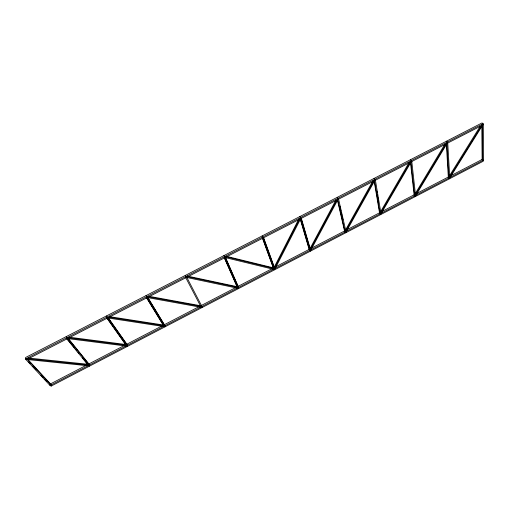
<?xml version="1.0" encoding="UTF-8"?>
<svg xmlns="http://www.w3.org/2000/svg" width="509" height="509" viewBox="0 0 509 509"><rect width="100%" height="100%" fill="white"/><g stroke="black" fill="none" stroke-linecap="round" stroke-linejoin="round"><path stroke-width="0.76" d="M273.969 267.721L298.681 219.29M274.039 269.102L299.865 218.552M275.235 268.415L301.086 217.903M309.377 249.824L335.934 200.113M309.835 250.479L336.812 200.056M310.643 250.504L338.008 199.42M345.509 230.055L372.76 181.134M345.223 232.066L374.058 180.377M345.999 232.11L375.235 179.772M379.695 213.252L409.134 162.409M380.204 213.869L410.089 162.326M381.349 213.233L411.247 161.735M414.256 195.278L444.688 144.556M414.79 195.876L446.495 143.112M415.917 195.265L447.627 142.545M448.429 177.501L480.197 126.27M448.989 178.086L482.068 124.807M449.676 178.163L483.181 124.26L482.564 123.7M87.777 364.508L50.086 384.104L50.461 385.326L51.167 386.089L483.289 161.207L483.276 160.157L50.461 385.326M88.477 364.145L124.304 345.516M161.817 326.008L126.41 344.415L127.454 346.387M163.898 324.927L198.847 306.749M200.947 305.661L236.151 287.35M238.257 286.255L273.753 267.798M275.859 266.703L309.529 249.194L310.496 251.134M310.916 248.475L344.892 230.806M346.992 229.712L379.854 212.622M381.966 211.521L414.421 194.648M415.815 193.923L448.594 176.877M450.707 175.777L482.386 159.304M25.45 358.444L25.685 359.265L50.264 385.752L51.231 385.249L27.238 359.316M25.864 358.794L482.99 123.763L482.996 124.921L26.653 359.64L25.864 358.794L25.507 357.541L482.055 122.911L483.276 123.967L483.55 160.322L482.71 160.755L482.398 125.214M27.219 358.705L89.387 365.169M25.959 359.386L88.121 365.799M28.561 358.05L87.535 364.221M66.641 338.466L126.054 346.044M69.205 337.2L127.027 344.663M67.92 337.798L127.339 345.42M109.352 316.617L163.726 325.054M108.881 317.272L164.84 325.913M107.59 317.928L163.548 326.517M482.487 124.132L483.181 124.26M148.564 296.906L201.901 306.628M147.254 297.542L200.597 307.22M149.767 296.435L200.762 305.769M185.664 277.259L237.213 288.145M187.382 276.069L237.366 286.713M186.988 276.629L238.536 287.572M224.361 257.357L274.173 269.477M226.06 256.231L273.549 267.874M225.703 256.746L274.739 268.739M446.488 141.19L447.386 142.068L447.449 143.207M410.502 159.686L411.348 160.596L411.476 161.709M28.657 361.899L30.26 363.63M32.926 366.512L36.133 369.967M40.943 375.152L43.08 377.455M44.677 379.186L46.815 381.489M27.537 359.068L50.989 384.448M374.077 178.398L375.069 180.434M67.099 338.759L74.53 347.908M75.517 349.129L77.005 350.962M77.998 352.183L78.984 353.399M82.452 357.668L87.898 364.38M66.876 338.949L88.668 365.774M68.111 338.243L89.349 364.495M67.888 338.428L89.622 365.277M67.315 338.727L66.189 336.634M88.897 365.328L89.539 366.124M337.219 197.346L338.224 199.388M299.909 216.516L300.934 218.571M106.572 317.673L126.614 346.025M107.564 317.164L127.562 345.535M107.469 318.074L106.362 315.987M107.176 318.189L113.1 326.568M114.01 327.86L125.399 343.982M108.169 317.68L127.25 344.778M262.148 235.928L263.185 237.983M147.126 297.676L146.032 295.595M164.413 326.046L164.929 326.886M146.726 297.848L163.37 325.117M146.255 297.269L164.114 326.517M147.712 297.339L164.712 325.296M147.241 296.76L165.05 326.034M223.915 255.575L224.972 257.637M186.288 277.532L185.219 275.464M201.507 306.749L201.958 307.614M185.81 277.787L201.176 307.232M186.428 276.61L202.098 306.755M238.167 287.674L238.562 288.571M224.17 257.204L237.805 288.177M224.393 257.942L237.092 286.764M225.131 256.708L238.715 287.706M225.353 257.446L238.314 287.006M274.402 268.822L274.733 269.745M262.676 238.282L274.007 269.344M262.243 237.595L273.314 267.925M263.63 237.792L274.905 268.873M263.458 237.849L273.944 266.716M50.792 384.868L51.167 386.089M50.022 384.95L50.264 385.752M300.164 218.972L309.338 250.065M301.099 218.488L310.006 248.844M300.412 218.876L309.796 250.721M301.347 218.393L310.681 250.263M337.505 198.924L345.172 232.314M337.359 199.802L344.688 231.678M338.434 198.446L346.05 231.862M339.84 206.164L340.884 210.72M341.227 212.24L341.921 215.275M342.271 216.796L342.964 219.831M345.624 231.773L345.846 232.734M374.509 180.74L380.14 214.124M374.115 180.899L379.631 213.506M375.426 180.269L381.012 213.672M380.624 213.564L380.789 214.55M376.851 191.301L377.112 192.854M377.373 194.406L377.633 195.965M377.894 197.517L378.155 199.07M378.416 200.622L378.677 202.175M410.515 162.956L414.186 195.532M415.229 195.558L415.344 196.569M410.814 161.232L414.72 196.13M411.717 160.768L415.579 195.685M446.864 143.513L448.906 178.347M446.323 143.723L448.346 177.762M447.755 143.048L449.752 177.902M449.447 177.762L449.504 178.786M481.794 125.443L482.125 160.195"/></g></svg>
